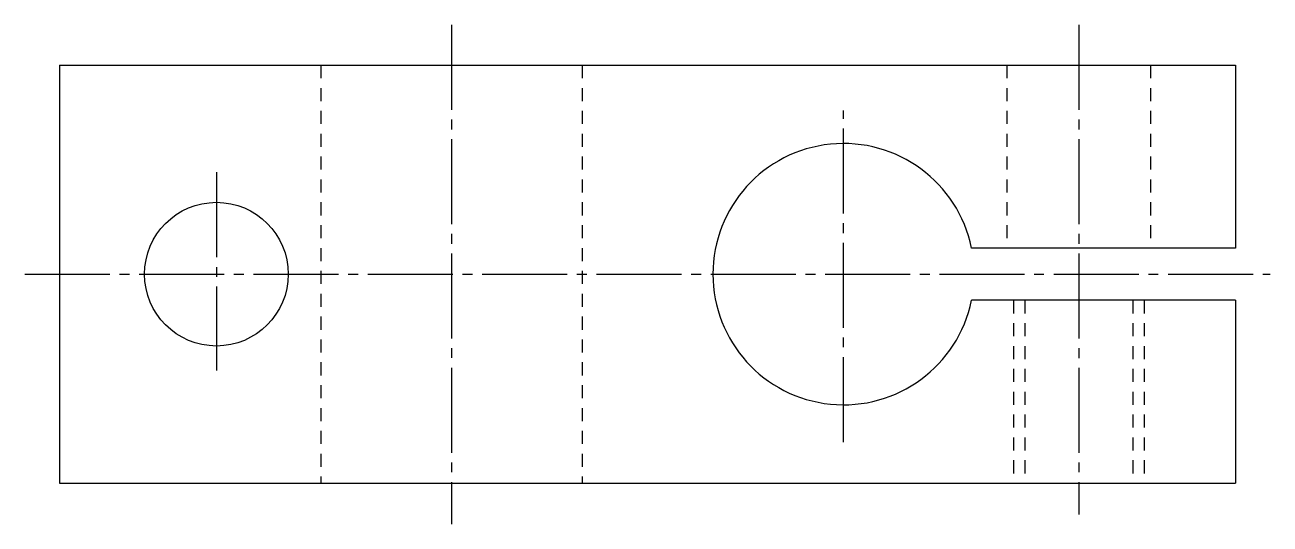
# Model space of a CAD drawing. Extents: x 21 to 320, y 20 to 225.
# Drawn here: x 272.11 to 319.77, y 126.54 to 145.65 of the extents above; entities outside this region: 2.
import ezdxf

# ---------------------------------------------------------------- set-up
doc = ezdxf.new("R2010")
doc.units = 0
doc.header["$LTSCALE"] = 0.25
doc.linetypes.add('CENTER', pattern=[17.5, 13, -1.5, 1.5, -1.5])
doc.linetypes.add('DASHED', pattern=[3.5, 2, -1.5])
doc.layers.get('0').update_dxf_attribs({"linetype": 'CONTINUOUS'})
doc.layers.add('CENTER', color=1, linetype='CENTER')
doc.styles.get("Standard").update_dxf_attribs({"font": 'txt', "bigfont": 'BIGFONT'})

msp = doc.modelspace()

# ---------------------------------------------------------------- linework, layer by layer
for p, q in [((273.442, 144.112), (318.442, 144.112)), ((273.442, 144.112), (273.442, 128.112)), ((318.442, 144.112), (318.442, 137.112)), ((318.442, 142.299), (318.442, 142.3)), ((318.442, 140.487), (318.442, 140.487)), ((318.442, 137.112), (308.341, 137.112)), ((318.442, 135.112), (308.341, 135.112)), ((318.442, 135.112), (318.442, 128.112)), ((273.442, 128.112), (318.442, 128.112))]:
    msp.add_line(p, q)
at = {"color": 3, "linetype": 'DASHED'}
for p, q in [((283.442, 144.112), (283.442, 128.112)), ((293.442, 144.112), (293.442, 128.112)), ((309.692, 144.112), (309.692, 137.112)), ((315.192, 144.112), (315.192, 137.112)), ((309.942, 135.112), (309.942, 128.112)), ((310.375, 135.112), (310.375, 128.112)), ((314.509, 135.112), (314.509, 128.112)), ((314.942, 135.112), (314.942, 128.112))]:
    msp.add_line(p, q, dxfattribs=at)
msp.add_circle((279.442, 136.112), 2.75)
msp.add_arc((303.442, 136.112), 5, 11.537, 348.463)
at = {"layer": 'CENTER', "color": 1, "linetype": 'CENTER'}
for p, q in [((288.442, 145.653), (288.442, 126.545)), ((312.442, 145.652), (312.442, 126.907)), ((303.442, 129.687), (303.442, 142.378)), ((279.442, 140.01), (279.442, 132.43)), ((272.113, 136.112), (319.766, 136.112))]:
    msp.add_line(p, q, dxfattribs=at)

# ---------------------------------------------------------------- texts
for p in [(20, 50), (20, 20)]:
    msp.add_text('KDST10', height=8).set_placement(p)

doc.saveas('drawing.dxf')
